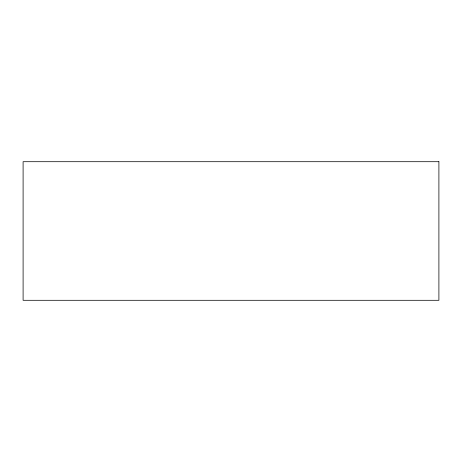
<?xml version="1.0" encoding="UTF-8"?>
<svg xmlns="http://www.w3.org/2000/svg" width="462" height="462" viewBox="0 0 462 462"><rect width="100%" height="100%" fill="white"/><g stroke="black" fill="none" stroke-linecap="round" stroke-linejoin="round"><path stroke-width="0.69" d="M438.9 161.7L23.1 161.7L23.1 300.3L438.9 300.3L438.9 161.7"/></g></svg>
